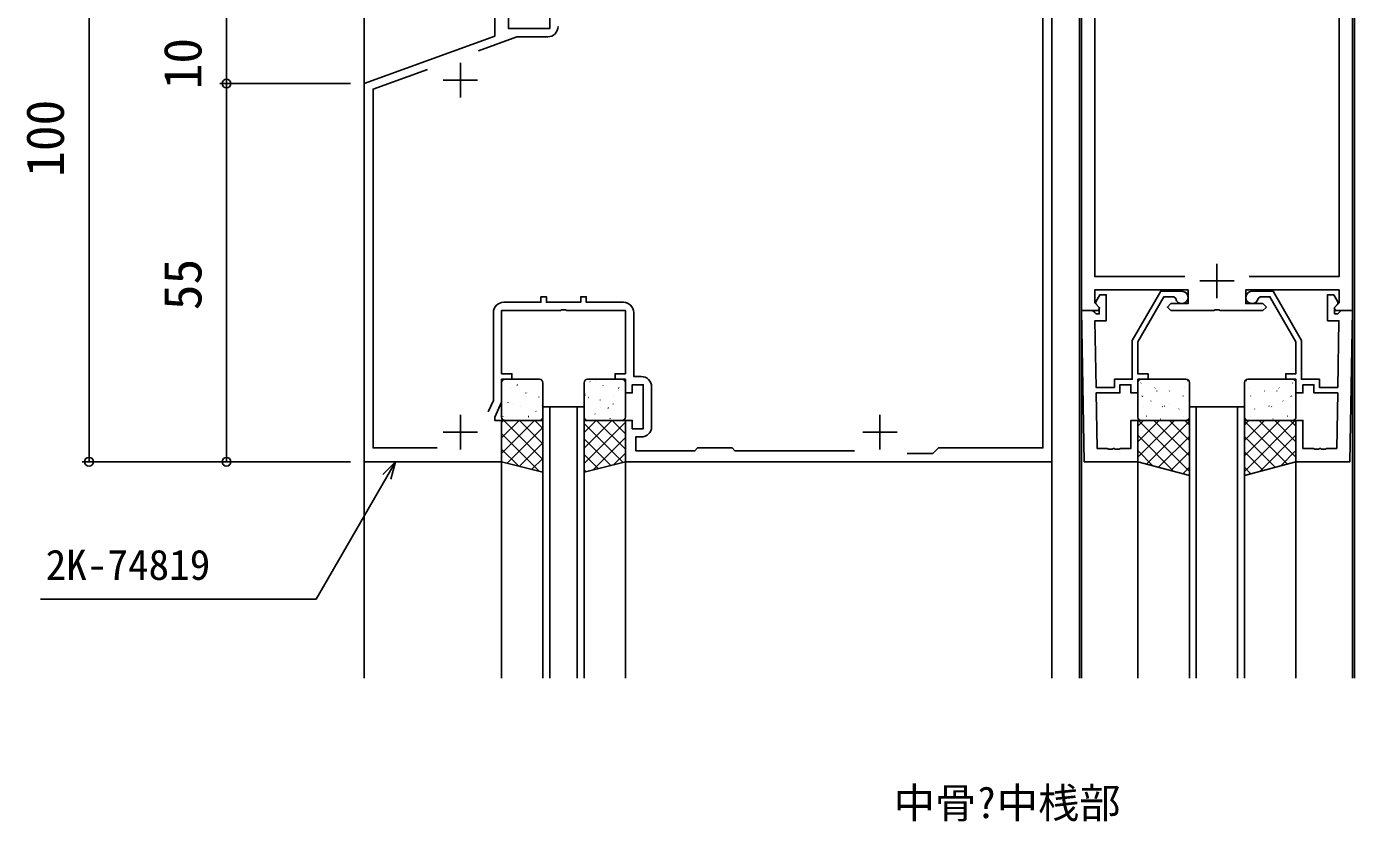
# Model space of a CAD drawing. Units: millimetres, scale not verified. Extents: x -437 to 438, y -681 to 679.
# Drawn here: x 24.2 to 217.3, y 226.7 to 342.3 of the extents above; entities that cross this region are included whole.
import ezdxf
from ezdxf.enums import TextEntityAlignment as Align

# ---------------------------------------------------------------- set-up
doc = ezdxf.new("R2010")
doc.units = ezdxf.units.MM
doc.header["$LTSCALE"] = 4
for name, color, linetype in [('0-1_USER1', 3, 'Continuous'), ('0-2_YKK_11', 7, 'Continuous'), ('0-3_YKK_12', 2, 'Continuous'), ('0-4_YKK_13', 4, 'Continuous'), ('0-6_YKK_D', 6, 'Continuous')]:
    doc.layers.add(name, color=color, linetype=linetype)
doc.styles.add('ＭＳ ゴシック', font='')
doc.styles.get('ＭＳ ゴシック').set_extended_font_data('MS Gothic')

msp = doc.modelspace()

# ---------------------------------------------------------------- linework, layer by layer
at = {"layer": '0-2_YKK_11'}
for p, q in [((87.3, 337), (87.3, 332)), ((84.8, 334.5), (89.8, 334.5)), ((197.305, 307.8), (197.305, 302.8)), ((194.805, 305.3), (199.805, 305.3)), ((115.1, 284.1), (115.1, 289.9)), ((87.3, 285.8), (87.3, 280.8)), ((148.3, 285.8), (148.3, 280.8)), ((84.8, 283.3), (89.8, 283.3)), ((145.8, 283.3), (150.8, 283.3)), ((111.3, 279), (173.3, 279))]:
    msp.add_line(p, q, dxfattribs=at)
for points in [[(173.3, 279), (173.3, 379)], [(152.269, 374.8), (156, 374.8), (156.8, 374), (161.8, 374), (162.6, 374.8), (172, 374.8), (172, 281), (156.8, 281), (156, 280.2), (152.269, 280.2)], [(177.605, 357), (177.605, 301), (180.081, 301), (180.242, 301.388), (179.535, 302.094), (179.535, 304), (193.105, 304), (193.105, 302), (190.605, 302), (190.105, 301.5), (190.605, 301), (196.847, 301), (197.03, 301.12), (197.58, 301.12), (197.763, 301), (204.005, 301), (204.505, 301.5), (204.005, 302), (201.505, 302), (201.505, 304), (215.075, 304), (215.075, 302.094), (214.369, 301.388), (214.529, 301), (217.005, 301), (217.005, 357)], [(192.631, 305.93), (179.535, 305.93), (179.535, 352.07), (192.631, 352.07)], [(201.979, 352.07), (215.075, 352.07), (215.075, 305.93), (201.979, 305.93)], [(100.3, 350.5), (100.3, 342), (94.3, 342), (94.3, 350.5)], [(92.3, 346), (92.3, 340.915), (73.3, 334), (73.3, 279), (93.3, 279), (93.3, 285), (92.3, 285), (92.3, 285.5), (93.3, 287.645), (93.3, 291), (94.8, 291), (94.8, 291.8), (93.3, 291.8), (93.3, 301), (101.842, 301), (102.025, 301.12), (102.575, 301.12), (102.758, 301), (111.3, 301), (111.3, 291.8), (109.8, 291.8), (109.8, 291), (111.3, 291), (111.3, 289), (112.3, 289), (112.3, 290.2), (113.9, 290.2), (113.9, 283.8), (112.3, 283.8), (112.3, 285), (111.3, 285), (111.3, 279)], [(89.954, 338.785), (95.491, 340.8), (100, 340.8)], [(83.901, 281), (74.6, 281), (74.6, 333.196), (82.512, 336.076)], [(177.99, 279), (177.606, 301), (179.236, 301), (179.536, 300.7), (179.736, 300.5), (180.206, 300.5), (180.206, 301.45), (179.706, 301.95), (179.706, 302.261), (180.306, 303.3), (181.206, 303.3), (181.206, 299.5), (179.562, 299.5), (179.732, 289.8), (182.406, 289.8), (182.406, 291), (185.006, 291), (185.006, 296.633), (189.144, 303.8), (192.206, 303.8)], [(216.622, 279), (217.006, 301), (215.376, 301), (215.076, 300.7), (214.876, 300.5), (214.406, 300.5), (214.406, 301.45), (214.906, 301.95), (214.906, 302.261), (214.306, 303.3), (213.406, 303.3), (213.406, 299.5), (215.049, 299.5), (214.88, 289.8), (212.206, 289.8), (212.206, 291), (209.606, 291), (209.606, 296.633), (205.468, 303.8), (202.406, 303.8)], [(111, 302.2), (105.6, 302.2), (105.6, 303), (104.8, 303), (104.8, 302.2), (99.8, 302.2), (99.8, 303), (99, 303), (99, 302.2), (93.6, 302.2)], [(191.318, 302.75), (191.023, 303), (189.606, 303), (185.806, 296.418), (185.806, 291.8), (187.306, 291.8), (187.306, 291), (185.806, 291), (185.806, 289), (184.806, 289), (184.806, 290.2), (183.206, 290.2), (183.206, 289), (179.746, 289), (179.886, 280.93), (181.348, 280.93), (181.531, 280.81), (182.081, 280.81), (182.264, 280.93), (182.348, 280.93), (182.531, 280.81), (183.081, 280.81), (183.264, 280.93), (184.806, 280.93), (184.806, 285), (185.806, 285), (185.806, 279), (177.99, 279)], [(203.293, 302.75), (203.589, 303), (205.006, 303), (208.806, 296.418), (208.806, 291.8), (207.306, 291.8), (207.306, 291), (208.806, 291), (208.806, 289), (209.806, 289), (209.806, 290.2), (211.406, 290.2), (211.406, 289), (214.866, 289), (214.725, 280.93), (213.264, 280.93), (213.081, 280.81), (212.531, 280.81), (212.348, 280.93), (212.264, 280.93), (212.081, 280.81), (211.531, 280.81), (211.348, 280.93), (209.806, 280.93), (209.806, 285), (208.806, 285), (208.806, 279), (216.622, 279)], [(92.1, 300.7), (92.1, 287.911), (91.328, 286.255)], [(113.6, 291.4), (112.5, 291.4), (112.5, 300.7)], [(144.616, 280.6), (127.2, 280.6), (126.8, 281), (121.8, 281), (121.4, 280.6), (112.8, 280.6), (112.8, 282.6), (113.6, 282.6)]]:
    msp.add_lwpolyline(points, dxfattribs=at)
for centre, radius, start, end in [((100, 342.3), 1.5, 270.00001, 359.99999), ((192.206, 302.9), 0.9, 189.59406, 90), ((202.406, 302.9), 0.9, 90, 350.40594), ((93.6, 300.7), 1.5, 90.00001, 179.99999), ((111, 300.7), 1.5, 0.00001, 89.99999), ((113.6, 289.9), 1.5, 0.00001, 89.99999), ((113.6, 284.1), 1.5, 270.00001, 359.99999)]:
    msp.add_arc(centre, radius, start, end, dxfattribs=at)
at = {"layer": '0-3_YKK_12'}
for p, q in [((73.3, 247.5), (73.3, 428.371)), ((173.3, 428.371), (173.3, 247.5)), ((177.305, 247.5), (177.305, 428.371)), ((177.605, 428.371), (177.605, 247.5)), ((217.005, 428.371), (217.005, 247.5)), ((217.305, 247.5), (217.305, 428.371)), ((99.3, 247.5), (99.3, 287)), ((105.3, 287), (99.3, 287)), ((100.3, 287), (100.3, 247.5)), ((104.3, 247.5), (104.3, 287)), ((105.3, 287), (105.3, 247.5)), ((193.305, 247.5), (193.305, 287.004)), ((193.305, 287.004), (201.306, 287.004)), ((194.305, 287.004), (194.305, 247.5)), ((200.305, 247.5), (200.305, 287.004)), ((201.305, 287.004), (201.305, 247.5)), ((93.3, 279), (93.3, 247.5)), ((111.3, 279), (111.3, 247.5)), ((185.805, 279), (185.805, 247.5)), ((208.805, 247.5), (208.805, 279))]:
    msp.add_line(p, q, dxfattribs=at)
at = {"layer": '0-4_YKK_13'}
for p, q in [((93.3, 290.5), (93.3, 285.5)), ((98.8, 291), (93.8, 291)), ((94.625, 289.677), (94.649, 289.633)), ((95.502, 290.172), (95.59, 290.126)), ((99.3, 285.5), (99.3, 290.5)), ((105.3, 290.5), (105.3, 285.5)), ((110.8, 291), (105.8, 291)), ((106.146, 290.666), (106.17, 290.622)), ((107.142, 290.876), (107.149, 290.869)), ((108.036, 290.075), (108.06, 290.031)), ((110.284, 289.752), (110.372, 289.705)), ((111.3, 285.5), (111.3, 290.5)), ((185.806, 290.504), (185.806, 285.504)), ((186.25, 290.44), (186.294, 290.464)), ((192.806, 291.004), (186.306, 291.004)), ((188.275, 289.706), (188.319, 289.73)), ((192.583, 289.731), (192.59, 289.739)), ((193.019, 290.731), (193.063, 290.755)), ((193.306, 285.504), (193.306, 290.504)), ((201.306, 285.504), (201.306, 290.504)), ((201.593, 290.731), (201.549, 290.755)), ((201.806, 291.004), (208.306, 291.004)), ((202.029, 289.731), (202.022, 289.739)), ((206.337, 289.706), (206.293, 289.73)), ((208.362, 290.44), (208.318, 290.464)), ((208.806, 290.504), (208.806, 285.504)), ((96.817, 289.034), (96.841, 288.99)), ((97.045, 289.134), (97.052, 289.128)), ((98.707, 288.442), (98.731, 288.398)), ((105.412, 288.641), (105.436, 288.598)), ((105.42, 288.823), (105.427, 288.816)), ((105.908, 288.369), (105.996, 288.322)), ((107.604, 287.998), (107.627, 287.955)), ((109.607, 288.667), (109.615, 288.661)), ((110.227, 289.432), (110.251, 289.388)), ((186.442, 288.495), (186.489, 288.584)), ((187.683, 287.816), (187.727, 287.84)), ((188.589, 289.286), (188.595, 289.293)), ((190.351, 289.273), (190.395, 289.297)), ((192.376, 288.539), (192.42, 288.563)), ((202.236, 288.539), (202.192, 288.563)), ((204.26, 289.273), (204.216, 289.297)), ((206.023, 289.286), (206.016, 289.293)), ((206.928, 287.816), (206.884, 287.84)), ((208.17, 288.495), (208.123, 288.584)), ((94.193, 287.6), (94.217, 287.556)), ((95.062, 287.315), (95.069, 287.308)), ((96.083, 287.009), (96.107, 286.965)), ((98.274, 286.366), (98.298, 286.322)), ((99.25, 287.159), (99.257, 287.153)), ((106.869, 285.974), (106.893, 285.93)), ((107.625, 286.848), (107.632, 286.841)), ((108.759, 286.862), (108.847, 286.816)), ((109.493, 287.407), (109.517, 287.363)), ((186.614, 287.081), (186.62, 287.088)), ((189.331, 286.971), (189.378, 287.059)), ((189.708, 287.082), (189.752, 287.106)), ((190.375, 287.266), (190.381, 287.273)), ((191.785, 286.649), (191.829, 286.673)), ((202.827, 286.649), (202.783, 286.673)), ((204.237, 287.266), (204.23, 287.273)), ((204.903, 287.082), (204.86, 287.106)), ((205.28, 286.971), (205.234, 287.059)), ((207.998, 287.081), (207.991, 287.088)), ((93.3, 284.712), (93.588, 285)), ((93.3, 282.467), (95.833, 285)), ((93.3, 280.222), (98.078, 285)), ((93.459, 285.575), (93.483, 285.532)), ((93.637, 285), (99.3, 279.337)), ((93.8, 285), (98.8, 285)), ((94.119, 278.795), (99.3, 283.977)), ((95.882, 285), (99.3, 281.582)), ((97.156, 285.603), (97.244, 285.557)), ((97.23, 285.373), (97.237, 285.367)), ((98.127, 285), (99.3, 283.827)), ((105.3, 283.242), (107.058, 285)), ((105.3, 280.997), (109.303, 285)), ((105.3, 278.751), (111.3, 284.751)), ((105.3, 284.562), (110.95, 278.912)), ((105.605, 285.062), (105.612, 285.055)), ((105.8, 285), (110.8, 285)), ((107.107, 285), (111.3, 280.807)), ((109.061, 285.331), (109.085, 285.287)), ((109.352, 285), (111.3, 283.052)), ((185.806, 284.159), (186.65, 285.004)), ((185.806, 281.914), (188.895, 285.004)), ((185.806, 279.669), (191.14, 285.004)), ((193.306, 277.602), (185.904, 285.004)), ((186.306, 285.004), (192.806, 285.004)), ((187.04, 285.624), (187.084, 285.648)), ((187.053, 278.671), (193.306, 284.924)), ((193.306, 279.847), (188.149, 285.004)), ((188.433, 285.098), (188.44, 285.106)), ((189.117, 285.192), (189.161, 285.216)), ((193.306, 282.092), (190.394, 285.004)), ((192.427, 285.544), (192.434, 285.551)), ((193.306, 284.337), (192.639, 285.004)), ((201.306, 284.337), (201.972, 285.004)), ((201.306, 282.092), (204.218, 285.004)), ((201.306, 279.847), (206.463, 285.004)), ((201.306, 277.602), (208.708, 285.004)), ((207.559, 278.671), (201.306, 284.924)), ((208.306, 285.004), (201.806, 285.004)), ((202.184, 285.544), (202.178, 285.551)), ((208.806, 279.669), (203.471, 285.004)), ((205.495, 285.192), (205.451, 285.216)), ((208.806, 281.914), (205.717, 285.004)), ((206.179, 285.098), (206.172, 285.106)), ((207.571, 285.624), (207.527, 285.648)), ((208.806, 284.159), (207.962, 285.004)), ((93.3, 283.092), (98.756, 277.636)), ((105.3, 282.317), (109.154, 278.463)), ((106.625, 277.831), (111.3, 282.506)), ((191.06, 277.602), (185.806, 282.857)), ((188.825, 278.198), (193.306, 282.679)), ((205.787, 278.198), (201.306, 282.679)), ((203.552, 277.602), (208.806, 282.857)), ((93.3, 280.847), (95.762, 278.384)), ((95.915, 278.346), (99.3, 281.732)), ((105.3, 280.072), (107.358, 278.014)), ((109.618, 278.58), (111.3, 280.261)), ((187.999, 278.419), (185.806, 280.612)), ((190.598, 277.726), (193.306, 280.434)), ((204.014, 277.726), (201.306, 280.434)), ((206.613, 278.419), (208.806, 280.612)), ((97.711, 277.897), (99.3, 279.487)), ((192.37, 277.253), (193.306, 278.189)), ((202.242, 277.253), (201.306, 278.189)), ((105.3, 277.827), (105.562, 277.565))]:
    msp.add_line(p, q, dxfattribs=at)
for points in [[(99.3, 277.5), (93.3, 279), (93.3, 285), (99.3, 285)], [(105.3, 277.5), (111.3, 279), (111.3, 285), (105.3, 285)], [(193.306, 277.004), (185.806, 279.004), (185.806, 285.004), (193.306, 285.004)], [(201.306, 277.004), (208.806, 279.004), (208.806, 285.004), (201.306, 285.004)]]:
    msp.add_lwpolyline(points, close=True, dxfattribs=at)
for centre, start, end in [((93.8, 290.5), 90, 180), ((98.8, 290.5), 0, 90), ((105.8, 290.5), 90, 180), ((110.8, 290.5), 0, 90), ((186.306, 290.504), 90, 180), ((192.806, 290.504), 0, 90), ((201.806, 290.504), 90, 180), ((208.306, 290.504), 0, 90), ((93.8, 285.5), 180, 270), ((98.8, 285.5), 270, 0), ((105.8, 285.5), 180, 270), ((110.8, 285.5), 270, 0), ((186.306, 285.504), 180, 270), ((192.806, 285.504), 270, 0), ((201.806, 285.504), 180, 270), ((208.306, 285.504), 270, 0)]:
    msp.add_arc(centre, 0.5, start, end, dxfattribs=at)
at = {"layer": '0-6_YKK_D'}
for p, q in [((33.3, 279), (33.3, 379)), ((53.3, 344), (53.3, 334)), ((71.3, 334), (52.3, 334)), ((71.3, 334), (52.3, 334)), ((53.3, 334), (53.3, 279)), ((71.3, 279), (32.3, 279)), ((71.3, 279), (52.3, 279))]:
    msp.add_line(p, q, dxfattribs=at)
for points in [[(77.877, 279), (76.602, 276.792), (66.33, 259), (26.251, 259)], [(76.01, 277.133), (77.877, 279), (77.193, 276.45)]]:
    msp.add_lwpolyline(points, dxfattribs=at)
for centre in [(53.3, 334), (53.3, 334), (33.3, 279), (53.3, 279)]:
    msp.add_circle(centre, 0.637, dxfattribs=at)

# ---------------------------------------------------------------- texts
at = {"layer": '0-1_USER1', "style": 'ＭＳ ゴシック'}
msp.add_text('中骨?中桟部', height=4.399, dxfattribs=at).set_placement((150.306, 225.847), align=Align.BOTTOM_LEFT)
at = {"layer": '0-6_YKK_D', "style": 'ＭＳ ゴシック'}
for s, p in [('10', (51.3, 333.162)), ('100', (31.3, 320.435)), ('55', (51.3, 301.045))]:
    msp.add_text(s, height=5.499, rotation=90, dxfattribs=at).set_placement(p, align=Align.BOTTOM_LEFT)
msp.add_text('2K-74819', height=4.399, dxfattribs=at).set_placement((26.996, 260.5), align=Align.BOTTOM_LEFT)

doc.saveas('drawing.dxf')
